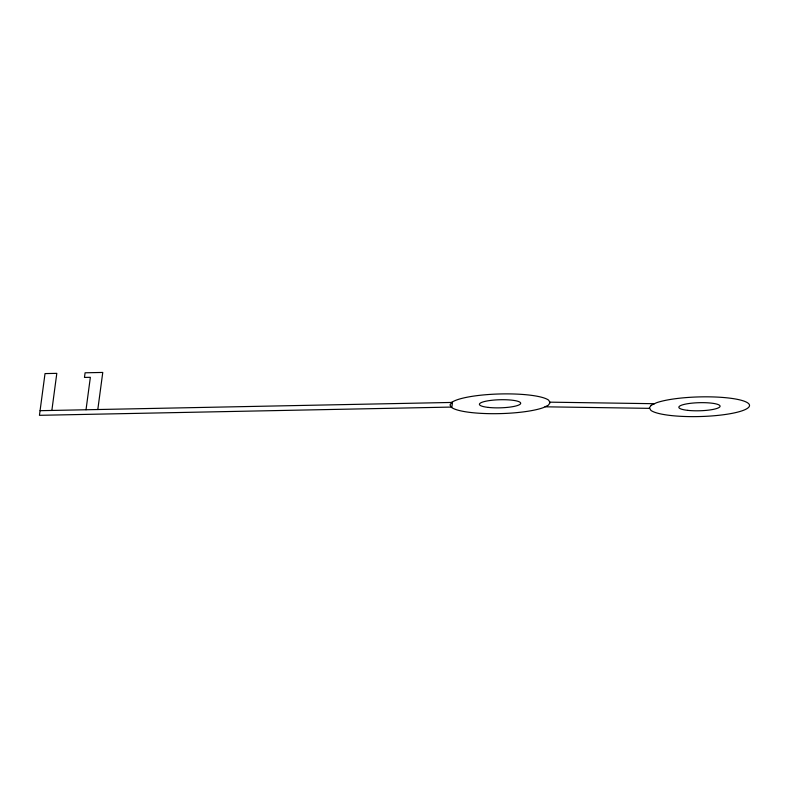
<?xml version="1.0" encoding="UTF-8"?>
<svg xmlns="http://www.w3.org/2000/svg" width="789" height="789" viewBox="0 0 789 789"><rect width="100%" height="100%" fill="white"/><g stroke="black" fill="none" stroke-linecap="round" stroke-linejoin="round"><path stroke-width="1.18" d="M51.857 410.448L56.808 373.355L45.022 373.591L39.45 415.32L451.87 407.065L452.491 402.429L40.071 410.684M86.021 409.767L90.36 377.31L84.472 377.428L85.094 372.793L102.767 372.438L97.806 409.53M549.874 402.163L654.495 403.712M545.031 406.808L649.643 408.357M451.801 402.37L449.967 404.954L451.564 407.459A50.111 9.823 -1.5 0 0 493.076 413.692A50.111 9.823 -1.5 0 0 543.217 407.686L548.335 405.201L550.16 402.617L548.572 400.112A50.111 9.823 -1.5 0 0 500.522 393.948A50.111 9.823 -1.5 0 0 451.801 402.37M651.181 405.319L649.357 407.903L650.945 410.408A50.111 9.823 -1.5 0 0 724.105 414.659A50.111 9.823 -1.5 0 0 735.2 398.948A50.111 9.823 -1.5 0 0 656.3 402.824L651.181 405.319M488.401 407.42A20.632 4.044 -1.5 0 0 520.632 403.583A20.632 4.044 -1.5 0 0 491.162 400.358A20.632 4.044 -1.5 0 0 488.401 407.42M687.791 410.359A20.632 4.044 -1.5 0 0 720.022 406.522A20.632 4.044 -1.5 0 0 690.553 403.307A20.632 4.044 -1.5 0 0 687.791 410.359"/></g></svg>
